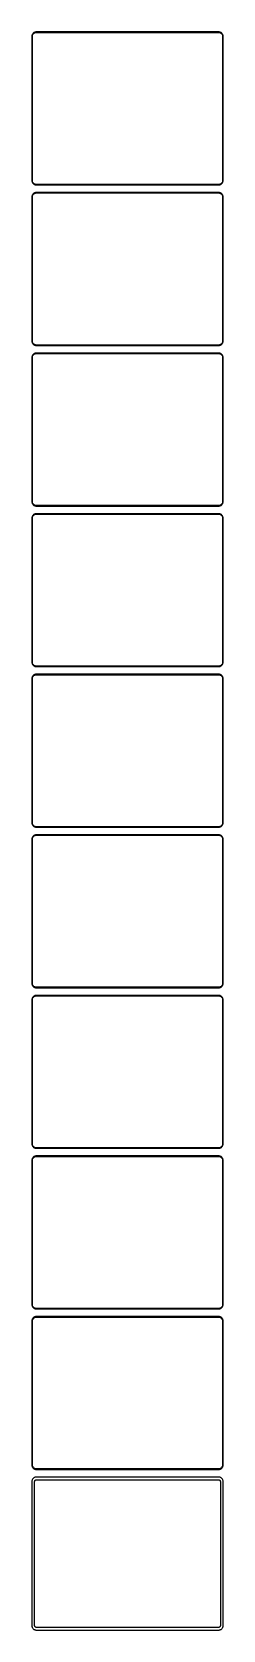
# Model space of a CAD drawing. Header units: metres. Extents: x -112 to 112, y 1800 to 3681.
import ezdxf

# ---------------------------------------------------------------- set-up
doc = ezdxf.new("R2010")
doc.units = ezdxf.units.M

msp = doc.modelspace()

# ---------------------------------------------------------------- linework, layer by layer
for p, q in [((-112.461, 3676.63), (-112.5, 3676)), ((-112.5, 3676), (-112.5, 3506)), ((-112.343, 3677.24), (-112.461, 3676.63)), ((-112.149, 3677.84), (-112.343, 3677.24)), ((-111.882, 3678.41), (-112.149, 3677.84)), ((-112, 3675.75), (-111.963, 3676.35)), ((-112, 3506.25), (-112, 3675.75)), ((-111.963, 3676.35), (-111.851, 3676.93)), ((-111.545, 3678.94), (-111.882, 3678.41)), ((-111.851, 3676.93), (-111.666, 3677.5)), ((-111.666, 3677.5), (-111.412, 3678.04)), ((-111.145, 3679.42), (-111.545, 3678.94)), ((-111.412, 3678.04), (-111.093, 3678.54)), ((-110.687, 3679.85), (-111.145, 3679.42)), ((-111.093, 3678.54), (-110.713, 3679)), ((-110.713, 3679), (-110.278, 3679.41)), ((-110.179, 3680.22), (-110.687, 3679.85)), ((-110.278, 3679.41), (-109.795, 3679.76)), ((-109.629, 3680.52), (-110.179, 3680.22)), ((-109.795, 3679.76), (-109.272, 3680.05)), ((-109.045, 3680.76), (-109.629, 3680.52)), ((-109.272, 3680.05), (-108.718, 3680.27)), ((-108.437, 3680.91), (-109.045, 3680.76)), ((-108.718, 3680.27), (-108.14, 3680.42)), ((-107.814, 3680.99), (-108.437, 3680.91)), ((-108.14, 3680.42), (-107.548, 3680.49)), ((107.814, 3680.99), (-107.814, 3680.99)), ((-107.548, 3680.49), (107.548, 3680.49)), ((107.548, 3680.49), (108.14, 3680.42)), ((108.437, 3680.91), (107.814, 3680.99)), ((108.14, 3680.42), (108.718, 3680.27)), ((109.045, 3680.76), (108.437, 3680.91)), ((108.718, 3680.27), (109.272, 3680.05)), ((109.629, 3680.52), (109.045, 3680.76)), ((109.272, 3680.05), (109.795, 3679.76)), ((110.179, 3680.22), (109.629, 3680.52)), ((109.795, 3679.76), (110.278, 3679.41)), ((110.687, 3679.85), (110.179, 3680.22)), ((110.278, 3679.41), (110.713, 3679)), ((111.145, 3679.42), (110.687, 3679.85)), ((110.713, 3679), (111.093, 3678.54)), ((111.093, 3678.54), (111.412, 3678.04)), ((111.545, 3678.94), (111.145, 3679.42)), ((111.412, 3678.04), (111.666, 3677.5)), ((111.882, 3678.41), (111.545, 3678.94)), ((111.666, 3677.5), (111.851, 3676.93)), ((111.851, 3676.93), (111.963, 3676.35)), ((112.149, 3677.84), (111.882, 3678.41)), ((111.963, 3676.35), (112, 3675.75)), ((112, 3675.75), (112, 3506.25)), ((112.343, 3677.24), (112.149, 3677.84)), ((112.461, 3676.63), (112.343, 3677.24)), ((112.5, 3676), (112.461, 3676.63)), ((112.5, 3506), (112.5, 3676)), ((-112.5, 3506), (-112.461, 3505.37)), ((-112.461, 3505.37), (-112.343, 3504.76)), ((-112.343, 3504.76), (-112.149, 3504.16)), ((-112.149, 3504.16), (-111.882, 3503.59)), ((-111.963, 3505.65), (-112, 3506.25)), ((-111.851, 3505.07), (-111.963, 3505.65)), ((-111.882, 3503.59), (-111.545, 3503.06)), ((-111.666, 3504.5), (-111.851, 3505.07)), ((-111.412, 3503.96), (-111.666, 3504.5)), ((-111.545, 3503.06), (-111.145, 3502.58)), ((-111.093, 3503.46), (-111.412, 3503.96)), ((-111.145, 3502.58), (-110.687, 3502.15)), ((-110.713, 3503), (-111.093, 3503.46)), ((-110.278, 3502.59), (-110.713, 3503)), ((-110.687, 3502.15), (-110.179, 3501.78)), ((-109.795, 3502.24), (-110.278, 3502.59)), ((-110.179, 3501.78), (-109.629, 3501.48)), ((-109.272, 3501.95), (-109.795, 3502.24)), ((-109.629, 3501.48), (-109.045, 3501.24)), ((-108.718, 3501.73), (-109.272, 3501.95)), ((-109.045, 3501.24), (-108.437, 3501.09)), ((-108.14, 3501.58), (-108.718, 3501.73)), ((-108.437, 3501.09), (-107.814, 3501.01)), ((-107.548, 3501.51), (-108.14, 3501.58)), ((-107.814, 3501.01), (107.814, 3501.01)), ((107.548, 3501.51), (-107.548, 3501.51)), ((108.14, 3501.58), (107.548, 3501.51)), ((107.814, 3501.01), (108.437, 3501.09)), ((108.718, 3501.73), (108.14, 3501.58)), ((108.437, 3501.09), (109.045, 3501.24)), ((109.272, 3501.95), (108.718, 3501.73)), ((109.045, 3501.24), (109.629, 3501.48)), ((109.795, 3502.24), (109.272, 3501.95)), ((109.629, 3501.48), (110.179, 3501.78)), ((110.278, 3502.59), (109.795, 3502.24)), ((110.179, 3501.78), (110.687, 3502.15)), ((110.713, 3503), (110.278, 3502.59)), ((110.687, 3502.15), (111.145, 3502.58)), ((111.093, 3503.46), (110.713, 3503)), ((111.412, 3503.96), (111.093, 3503.46)), ((111.145, 3502.58), (111.545, 3503.06)), ((111.666, 3504.5), (111.412, 3503.96)), ((111.545, 3503.06), (111.882, 3503.59)), ((111.851, 3505.07), (111.666, 3504.5)), ((111.963, 3505.65), (111.851, 3505.07)), ((111.882, 3503.59), (112.149, 3504.16)), ((112, 3506.25), (111.963, 3505.65)), ((112.149, 3504.16), (112.343, 3504.76)), ((112.343, 3504.76), (112.461, 3505.37)), ((112.461, 3505.37), (112.5, 3506)), ((-112.461, 3487.63), (-112.5, 3487)), ((-112.5, 3487), (-112.5, 3317)), ((-112.343, 3488.24), (-112.461, 3487.63)), ((-112.149, 3488.84), (-112.343, 3488.24)), ((-111.882, 3489.41), (-112.149, 3488.84)), ((-112, 3486.75), (-111.963, 3487.35)), ((-112, 3317.25), (-112, 3486.75)), ((-111.963, 3487.35), (-111.851, 3487.93)), ((-111.545, 3489.94), (-111.882, 3489.41)), ((-111.851, 3487.93), (-111.666, 3488.5)), ((-111.666, 3488.5), (-111.412, 3489.04)), ((-111.145, 3490.42), (-111.545, 3489.94)), ((-111.412, 3489.04), (-111.093, 3489.54)), ((-110.687, 3490.85), (-111.145, 3490.42)), ((-111.093, 3489.54), (-110.713, 3490)), ((-110.713, 3490), (-110.278, 3490.41)), ((-110.179, 3491.22), (-110.687, 3490.85)), ((-110.278, 3490.41), (-109.795, 3490.76)), ((-109.629, 3491.52), (-110.179, 3491.22)), ((-109.795, 3490.76), (-109.272, 3491.05)), ((-109.045, 3491.76), (-109.629, 3491.52)), ((-109.272, 3491.05), (-108.718, 3491.27)), ((-108.437, 3491.91), (-109.045, 3491.76)), ((-108.718, 3491.27), (-108.14, 3491.42)), ((-107.814, 3491.99), (-108.437, 3491.91)), ((-108.14, 3491.42), (-107.548, 3491.49)), ((107.814, 3491.99), (-107.814, 3491.99)), ((-107.548, 3491.49), (107.548, 3491.49)), ((107.548, 3491.49), (108.14, 3491.42)), ((108.437, 3491.91), (107.814, 3491.99)), ((108.14, 3491.42), (108.718, 3491.27)), ((109.045, 3491.76), (108.437, 3491.91)), ((108.718, 3491.27), (109.272, 3491.05)), ((109.629, 3491.52), (109.045, 3491.76)), ((109.272, 3491.05), (109.795, 3490.76)), ((110.179, 3491.22), (109.629, 3491.52)), ((109.795, 3490.76), (110.278, 3490.41)), ((110.687, 3490.85), (110.179, 3491.22)), ((110.278, 3490.41), (110.713, 3490)), ((111.145, 3490.42), (110.687, 3490.85)), ((110.713, 3490), (111.093, 3489.54)), ((111.093, 3489.54), (111.412, 3489.04)), ((111.545, 3489.94), (111.145, 3490.42)), ((111.412, 3489.04), (111.666, 3488.5)), ((111.882, 3489.41), (111.545, 3489.94)), ((111.666, 3488.5), (111.851, 3487.93)), ((111.851, 3487.93), (111.963, 3487.35)), ((112.149, 3488.84), (111.882, 3489.41)), ((111.963, 3487.35), (112, 3486.75)), ((112, 3486.75), (112, 3317.25)), ((112.343, 3488.24), (112.149, 3488.84)), ((112.461, 3487.63), (112.343, 3488.24)), ((112.5, 3487), (112.461, 3487.63)), ((112.5, 3317), (112.5, 3487)), ((-112.5, 3317), (-112.461, 3316.37)), ((-112.461, 3316.37), (-112.343, 3315.76)), ((-112.343, 3315.76), (-112.149, 3315.16)), ((-112.149, 3315.16), (-111.882, 3314.59)), ((-111.963, 3316.65), (-112, 3317.25)), ((-111.851, 3316.07), (-111.963, 3316.65)), ((-111.882, 3314.59), (-111.545, 3314.06)), ((-111.666, 3315.5), (-111.851, 3316.07)), ((-111.412, 3314.96), (-111.666, 3315.5)), ((-111.545, 3314.06), (-111.145, 3313.58)), ((-111.093, 3314.46), (-111.412, 3314.96)), ((-111.145, 3313.58), (-110.687, 3313.15)), ((-110.713, 3314), (-111.093, 3314.46)), ((-110.278, 3313.59), (-110.713, 3314)), ((-110.687, 3313.15), (-110.179, 3312.78)), ((-109.795, 3313.24), (-110.278, 3313.59)), ((-110.179, 3312.78), (-109.629, 3312.48)), ((-109.272, 3312.95), (-109.795, 3313.24)), ((-109.629, 3312.48), (-109.045, 3312.24)), ((-108.718, 3312.73), (-109.272, 3312.95)), ((-109.045, 3312.24), (-108.437, 3312.09)), ((-108.14, 3312.58), (-108.718, 3312.73)), ((-108.437, 3312.09), (-107.814, 3312.01)), ((-107.548, 3312.51), (-108.14, 3312.58)), ((-107.814, 3312.01), (107.814, 3312.01)), ((107.548, 3312.51), (-107.548, 3312.51)), ((108.14, 3312.58), (107.548, 3312.51)), ((107.814, 3312.01), (108.437, 3312.09)), ((108.718, 3312.73), (108.14, 3312.58)), ((108.437, 3312.09), (109.045, 3312.24)), ((109.272, 3312.95), (108.718, 3312.73)), ((109.045, 3312.24), (109.629, 3312.48)), ((109.795, 3313.24), (109.272, 3312.95)), ((109.629, 3312.48), (110.179, 3312.78)), ((110.278, 3313.59), (109.795, 3313.24)), ((110.179, 3312.78), (110.687, 3313.15)), ((110.713, 3314), (110.278, 3313.59)), ((110.687, 3313.15), (111.145, 3313.58)), ((111.093, 3314.46), (110.713, 3314)), ((111.412, 3314.96), (111.093, 3314.46)), ((111.145, 3313.58), (111.545, 3314.06)), ((111.666, 3315.5), (111.412, 3314.96)), ((111.545, 3314.06), (111.882, 3314.59)), ((111.851, 3316.07), (111.666, 3315.5)), ((111.963, 3316.65), (111.851, 3316.07)), ((111.882, 3314.59), (112.149, 3315.16)), ((112, 3317.25), (111.963, 3316.65)), ((112.149, 3315.16), (112.343, 3315.76)), ((112.343, 3315.76), (112.461, 3316.37)), ((112.461, 3316.37), (112.5, 3317)), ((-112.461, 3298.63), (-112.5, 3298)), ((-112.5, 3298), (-112.5, 3128)), ((-112.343, 3299.24), (-112.461, 3298.63)), ((-112.149, 3299.84), (-112.343, 3299.24)), ((-111.882, 3300.41), (-112.149, 3299.84)), ((-112, 3297.75), (-111.963, 3298.35)), ((-112, 3128.25), (-112, 3297.75)), ((-111.963, 3298.35), (-111.851, 3298.93)), ((-111.545, 3300.94), (-111.882, 3300.41)), ((-111.851, 3298.93), (-111.666, 3299.5)), ((-111.666, 3299.5), (-111.412, 3300.04)), ((-111.145, 3301.42), (-111.545, 3300.94)), ((-111.412, 3300.04), (-111.093, 3300.54)), ((-110.687, 3301.85), (-111.145, 3301.42)), ((-111.093, 3300.54), (-110.713, 3301)), ((-110.713, 3301), (-110.278, 3301.41)), ((-110.179, 3302.22), (-110.687, 3301.85)), ((-110.278, 3301.41), (-109.795, 3301.76)), ((-109.629, 3302.52), (-110.179, 3302.22)), ((-109.795, 3301.76), (-109.272, 3302.05)), ((-109.045, 3302.76), (-109.629, 3302.52)), ((-109.272, 3302.05), (-108.718, 3302.27)), ((-108.437, 3302.91), (-109.045, 3302.76)), ((-108.718, 3302.27), (-108.14, 3302.42)), ((-107.814, 3302.99), (-108.437, 3302.91)), ((-108.14, 3302.42), (-107.548, 3302.49)), ((107.814, 3302.99), (-107.814, 3302.99)), ((-107.548, 3302.49), (107.548, 3302.49)), ((107.548, 3302.49), (108.14, 3302.42)), ((108.437, 3302.91), (107.814, 3302.99)), ((108.14, 3302.42), (108.718, 3302.27)), ((109.045, 3302.76), (108.437, 3302.91)), ((108.718, 3302.27), (109.272, 3302.05)), ((109.629, 3302.52), (109.045, 3302.76)), ((109.272, 3302.05), (109.795, 3301.76)), ((110.179, 3302.22), (109.629, 3302.52)), ((109.795, 3301.76), (110.278, 3301.41)), ((110.687, 3301.85), (110.179, 3302.22)), ((110.278, 3301.41), (110.713, 3301)), ((111.145, 3301.42), (110.687, 3301.85)), ((110.713, 3301), (111.093, 3300.54)), ((111.093, 3300.54), (111.412, 3300.04)), ((111.545, 3300.94), (111.145, 3301.42)), ((111.412, 3300.04), (111.666, 3299.5)), ((111.882, 3300.41), (111.545, 3300.94)), ((111.666, 3299.5), (111.851, 3298.93)), ((111.851, 3298.93), (111.963, 3298.35)), ((112.149, 3299.84), (111.882, 3300.41)), ((111.963, 3298.35), (112, 3297.75)), ((112, 3297.75), (112, 3128.25)), ((112.343, 3299.24), (112.149, 3299.84)), ((112.461, 3298.63), (112.343, 3299.24)), ((112.5, 3298), (112.461, 3298.63)), ((112.5, 3128), (112.5, 3298)), ((-112.5, 3128), (-112.461, 3127.37)), ((-112.461, 3127.37), (-112.343, 3126.76)), ((-112.343, 3126.76), (-112.149, 3126.16)), ((-112.149, 3126.16), (-111.882, 3125.59)), ((-111.963, 3127.65), (-112, 3128.25)), ((-111.851, 3127.07), (-111.963, 3127.65)), ((-111.882, 3125.59), (-111.545, 3125.06)), ((-111.666, 3126.5), (-111.851, 3127.07)), ((-111.412, 3125.96), (-111.666, 3126.5)), ((-111.545, 3125.06), (-111.145, 3124.58)), ((-111.093, 3125.46), (-111.412, 3125.96)), ((-111.145, 3124.58), (-110.687, 3124.15)), ((-110.713, 3125), (-111.093, 3125.46)), ((-110.278, 3124.59), (-110.713, 3125)), ((-110.687, 3124.15), (-110.179, 3123.78)), ((-109.795, 3124.24), (-110.278, 3124.59)), ((-110.179, 3123.78), (-109.629, 3123.48)), ((-109.272, 3123.95), (-109.795, 3124.24)), ((-109.629, 3123.48), (-109.045, 3123.24)), ((-108.718, 3123.73), (-109.272, 3123.95)), ((-109.045, 3123.24), (-108.437, 3123.09)), ((-108.14, 3123.58), (-108.718, 3123.73)), ((-108.437, 3123.09), (-107.814, 3123.01)), ((-107.548, 3123.51), (-108.14, 3123.58)), ((-107.814, 3123.01), (107.814, 3123.01)), ((107.548, 3123.51), (-107.548, 3123.51)), ((108.14, 3123.58), (107.548, 3123.51)), ((107.814, 3123.01), (108.437, 3123.09)), ((108.718, 3123.73), (108.14, 3123.58)), ((108.437, 3123.09), (109.045, 3123.24)), ((109.272, 3123.95), (108.718, 3123.73)), ((109.045, 3123.24), (109.629, 3123.48)), ((109.795, 3124.24), (109.272, 3123.95)), ((109.629, 3123.48), (110.179, 3123.78)), ((110.278, 3124.59), (109.795, 3124.24)), ((110.179, 3123.78), (110.687, 3124.15)), ((110.713, 3125), (110.278, 3124.59)), ((110.687, 3124.15), (111.145, 3124.58)), ((111.093, 3125.46), (110.713, 3125)), ((111.412, 3125.96), (111.093, 3125.46)), ((111.145, 3124.58), (111.545, 3125.06)), ((111.666, 3126.5), (111.412, 3125.96)), ((111.545, 3125.06), (111.882, 3125.59)), ((111.851, 3127.07), (111.666, 3126.5)), ((111.963, 3127.65), (111.851, 3127.07)), ((111.882, 3125.59), (112.149, 3126.16)), ((112, 3128.25), (111.963, 3127.65)), ((112.149, 3126.16), (112.343, 3126.76)), ((112.343, 3126.76), (112.461, 3127.37)), ((112.461, 3127.37), (112.5, 3128)), ((-112.461, 3109.63), (-112.5, 3109)), ((-112.5, 3109), (-112.5, 2939)), ((-112.343, 3110.24), (-112.461, 3109.63)), ((-112.149, 3110.84), (-112.343, 3110.24)), ((-111.882, 3111.41), (-112.149, 3110.84)), ((-112, 3108.75), (-111.963, 3109.35)), ((-112, 2939.25), (-112, 3108.75)), ((-111.963, 3109.35), (-111.851, 3109.93)), ((-111.545, 3111.94), (-111.882, 3111.41)), ((-111.851, 3109.93), (-111.666, 3110.5)), ((-111.666, 3110.5), (-111.412, 3111.04)), ((-111.145, 3112.42), (-111.545, 3111.94)), ((-111.412, 3111.04), (-111.093, 3111.54)), ((-110.687, 3112.85), (-111.145, 3112.42)), ((-111.093, 3111.54), (-110.713, 3112)), ((-110.713, 3112), (-110.278, 3112.41)), ((-110.179, 3113.22), (-110.687, 3112.85)), ((-110.278, 3112.41), (-109.795, 3112.76)), ((-109.629, 3113.52), (-110.179, 3113.22)), ((-109.795, 3112.76), (-109.272, 3113.05)), ((-109.045, 3113.76), (-109.629, 3113.52)), ((-109.272, 3113.05), (-108.718, 3113.27)), ((-108.437, 3113.91), (-109.045, 3113.76)), ((-108.718, 3113.27), (-108.14, 3113.42)), ((-107.814, 3113.99), (-108.437, 3113.91)), ((-108.14, 3113.42), (-107.548, 3113.49)), ((107.814, 3113.99), (-107.814, 3113.99)), ((-107.548, 3113.49), (107.548, 3113.49)), ((107.548, 3113.49), (108.14, 3113.42)), ((108.437, 3113.91), (107.814, 3113.99)), ((108.14, 3113.42), (108.718, 3113.27)), ((109.045, 3113.76), (108.437, 3113.91)), ((108.718, 3113.27), (109.272, 3113.05)), ((109.629, 3113.52), (109.045, 3113.76)), ((109.272, 3113.05), (109.795, 3112.76)), ((110.179, 3113.22), (109.629, 3113.52)), ((109.795, 3112.76), (110.278, 3112.41)), ((110.687, 3112.85), (110.179, 3113.22)), ((110.278, 3112.41), (110.713, 3112)), ((111.145, 3112.42), (110.687, 3112.85)), ((110.713, 3112), (111.093, 3111.54)), ((111.093, 3111.54), (111.412, 3111.04)), ((111.545, 3111.94), (111.145, 3112.42)), ((111.412, 3111.04), (111.666, 3110.5)), ((111.882, 3111.41), (111.545, 3111.94)), ((111.666, 3110.5), (111.851, 3109.93)), ((111.851, 3109.93), (111.963, 3109.35)), ((112.149, 3110.84), (111.882, 3111.41)), ((111.963, 3109.35), (112, 3108.75)), ((112, 3108.75), (112, 2939.25)), ((112.343, 3110.24), (112.149, 3110.84)), ((112.461, 3109.63), (112.343, 3110.24)), ((112.5, 3109), (112.461, 3109.63)), ((112.5, 2939), (112.5, 3109)), ((-112.5, 2939), (-112.461, 2938.37)), ((-112.461, 2938.37), (-112.343, 2937.76)), ((-112.343, 2937.76), (-112.149, 2937.16)), ((-112.149, 2937.16), (-111.882, 2936.59)), ((-111.963, 2938.65), (-112, 2939.25)), ((-111.851, 2938.07), (-111.963, 2938.65)), ((-111.882, 2936.59), (-111.545, 2936.06)), ((-111.666, 2937.5), (-111.851, 2938.07)), ((-111.412, 2936.96), (-111.666, 2937.5)), ((-111.545, 2936.06), (-111.145, 2935.58)), ((-111.093, 2936.46), (-111.412, 2936.96)), ((-111.145, 2935.58), (-110.687, 2935.15)), ((-110.713, 2936), (-111.093, 2936.46)), ((-110.278, 2935.59), (-110.713, 2936)), ((-110.687, 2935.15), (-110.179, 2934.78)), ((-109.795, 2935.24), (-110.278, 2935.59)), ((-110.179, 2934.78), (-109.629, 2934.48)), ((-109.272, 2934.95), (-109.795, 2935.24)), ((-109.629, 2934.48), (-109.045, 2934.24)), ((-108.718, 2934.73), (-109.272, 2934.95)), ((-108.14, 2934.58), (-108.718, 2934.73)), ((-107.548, 2934.51), (-108.14, 2934.58)), ((107.548, 2934.51), (-107.548, 2934.51)), ((108.14, 2934.58), (107.548, 2934.51)), ((108.718, 2934.73), (108.14, 2934.58)), ((109.272, 2934.95), (108.718, 2934.73)), ((109.045, 2934.24), (109.629, 2934.48)), ((109.795, 2935.24), (109.272, 2934.95)), ((109.629, 2934.48), (110.179, 2934.78)), ((110.278, 2935.59), (109.795, 2935.24)), ((110.179, 2934.78), (110.687, 2935.15)), ((110.713, 2936), (110.278, 2935.59)), ((110.687, 2935.15), (111.145, 2935.58)), ((111.093, 2936.46), (110.713, 2936)), ((111.412, 2936.96), (111.093, 2936.46)), ((111.145, 2935.58), (111.545, 2936.06)), ((111.666, 2937.5), (111.412, 2936.96)), ((111.545, 2936.06), (111.882, 2936.59)), ((111.851, 2938.07), (111.666, 2937.5)), ((111.963, 2938.65), (111.851, 2938.07)), ((111.882, 2936.59), (112.149, 2937.16)), ((112, 2939.25), (111.963, 2938.65)), ((112.149, 2937.16), (112.343, 2937.76)), ((112.343, 2937.76), (112.461, 2938.37)), ((112.461, 2938.37), (112.5, 2939)), ((-112.461, 2920.63), (-112.5, 2920)), ((-112.5, 2920), (-112.5, 2750)), ((-112.343, 2921.24), (-112.461, 2920.63)), ((-112.149, 2921.84), (-112.343, 2921.24)), ((-111.882, 2922.41), (-112.149, 2921.84)), ((-112, 2919.75), (-111.963, 2920.35)), ((-112, 2750.25), (-112, 2919.75)), ((-111.963, 2920.35), (-111.851, 2920.93)), ((-111.545, 2922.94), (-111.882, 2922.41)), ((-111.851, 2920.93), (-111.666, 2921.5)), ((-111.666, 2921.5), (-111.412, 2922.04)), ((-111.145, 2923.42), (-111.545, 2922.94)), ((-111.412, 2922.04), (-111.093, 2922.54)), ((-110.687, 2923.85), (-111.145, 2923.42)), ((-111.093, 2922.54), (-110.713, 2923)), ((-110.713, 2923), (-110.278, 2923.41)), ((-110.179, 2924.22), (-110.687, 2923.85)), ((-110.278, 2923.41), (-109.795, 2923.76)), ((-109.629, 2924.52), (-110.179, 2924.22)), ((-109.795, 2923.76), (-109.272, 2924.05)), ((-109.045, 2924.76), (-109.629, 2924.52)), ((-109.272, 2924.05), (-108.718, 2924.27)), ((-109.045, 2934.24), (-108.437, 2934.09)), ((-108.437, 2924.91), (-109.045, 2924.76)), ((-108.718, 2924.27), (-108.14, 2924.42)), ((-108.437, 2934.09), (-107.814, 2934.01)), ((-107.814, 2924.99), (-108.437, 2924.91)), ((-108.14, 2924.42), (-107.548, 2924.49)), ((-107.814, 2934.01), (107.814, 2934.01)), ((107.814, 2924.99), (-107.814, 2924.99)), ((-107.548, 2924.49), (107.548, 2924.49)), ((107.548, 2924.49), (108.14, 2924.42)), ((107.814, 2934.01), (108.437, 2934.09)), ((108.437, 2924.91), (107.814, 2924.99)), ((108.14, 2924.42), (108.718, 2924.27)), ((108.437, 2934.09), (109.045, 2934.24)), ((109.045, 2924.76), (108.437, 2924.91)), ((108.718, 2924.27), (109.272, 2924.05)), ((109.629, 2924.52), (109.045, 2924.76)), ((109.272, 2924.05), (109.795, 2923.76)), ((110.179, 2924.22), (109.629, 2924.52)), ((109.795, 2923.76), (110.278, 2923.41)), ((110.687, 2923.85), (110.179, 2924.22)), ((110.278, 2923.41), (110.713, 2923)), ((111.145, 2923.42), (110.687, 2923.85)), ((110.713, 2923), (111.093, 2922.54)), ((111.093, 2922.54), (111.412, 2922.04)), ((111.545, 2922.94), (111.145, 2923.42)), ((111.412, 2922.04), (111.666, 2921.5)), ((111.882, 2922.41), (111.545, 2922.94)), ((111.666, 2921.5), (111.851, 2920.93)), ((111.851, 2920.93), (111.963, 2920.35)), ((112.149, 2921.84), (111.882, 2922.41)), ((111.963, 2920.35), (112, 2919.75)), ((112, 2919.75), (112, 2750.25)), ((112.343, 2921.24), (112.149, 2921.84)), ((112.461, 2920.63), (112.343, 2921.24)), ((112.5, 2920), (112.461, 2920.63)), ((112.5, 2750), (112.5, 2920)), ((-112.5, 2750), (-112.461, 2749.37)), ((-112.461, 2749.37), (-112.343, 2748.76)), ((-112.343, 2748.76), (-112.149, 2748.16)), ((-112.149, 2748.16), (-111.882, 2747.59)), ((-111.963, 2749.65), (-112, 2750.25)), ((-111.851, 2749.07), (-111.963, 2749.65)), ((-111.882, 2747.59), (-111.545, 2747.06)), ((-111.666, 2748.5), (-111.851, 2749.07)), ((-111.412, 2747.96), (-111.666, 2748.5)), ((-111.545, 2747.06), (-111.145, 2746.58)), ((-111.093, 2747.46), (-111.412, 2747.96)), ((-111.145, 2746.58), (-110.687, 2746.15)), ((-110.713, 2747), (-111.093, 2747.46)), ((-110.278, 2746.59), (-110.713, 2747)), ((-109.795, 2746.24), (-110.278, 2746.59)), ((-109.272, 2745.95), (-109.795, 2746.24)), ((109.795, 2746.24), (109.272, 2745.95)), ((110.278, 2746.59), (109.795, 2746.24)), ((110.713, 2747), (110.278, 2746.59)), ((110.687, 2746.15), (111.145, 2746.58)), ((111.093, 2747.46), (110.713, 2747)), ((111.412, 2747.96), (111.093, 2747.46)), ((111.145, 2746.58), (111.545, 2747.06)), ((111.666, 2748.5), (111.412, 2747.96)), ((111.545, 2747.06), (111.882, 2747.59)), ((111.851, 2749.07), (111.666, 2748.5)), ((111.963, 2749.65), (111.851, 2749.07)), ((111.882, 2747.59), (112.149, 2748.16)), ((112, 2750.25), (111.963, 2749.65)), ((112.149, 2748.16), (112.343, 2748.76)), ((112.343, 2748.76), (112.461, 2749.37)), ((112.461, 2749.37), (112.5, 2750)), ((-112.461, 2731.63), (-112.5, 2731)), ((-112.5, 2731), (-112.5, 2561)), ((-112.343, 2732.24), (-112.461, 2731.63)), ((-112.149, 2732.84), (-112.343, 2732.24)), ((-111.882, 2733.41), (-112.149, 2732.84)), ((-112, 2730.75), (-111.963, 2731.35)), ((-112, 2561.25), (-112, 2730.75)), ((-111.963, 2731.35), (-111.851, 2731.93)), ((-111.545, 2733.94), (-111.882, 2733.41)), ((-111.851, 2731.93), (-111.666, 2732.5)), ((-111.666, 2732.5), (-111.412, 2733.04)), ((-111.145, 2734.42), (-111.545, 2733.94)), ((-111.412, 2733.04), (-111.093, 2733.54)), ((-110.687, 2734.85), (-111.145, 2734.42)), ((-111.093, 2733.54), (-110.713, 2734)), ((-110.713, 2734), (-110.278, 2734.41)), ((-110.687, 2746.15), (-110.179, 2745.78)), ((-110.179, 2735.22), (-110.687, 2734.85)), ((-110.278, 2734.41), (-109.795, 2734.76)), ((-110.179, 2745.78), (-109.629, 2745.48)), ((-109.629, 2735.52), (-110.179, 2735.22)), ((-109.795, 2734.76), (-109.272, 2735.05)), ((-109.629, 2745.48), (-109.045, 2745.24)), ((-109.045, 2735.76), (-109.629, 2735.52)), ((-108.718, 2745.73), (-109.272, 2745.95)), ((-109.272, 2735.05), (-108.718, 2735.27)), ((-109.045, 2745.24), (-108.437, 2745.09)), ((-108.437, 2735.91), (-109.045, 2735.76)), ((-108.14, 2745.58), (-108.718, 2745.73)), ((-108.718, 2735.27), (-108.14, 2735.42)), ((-108.437, 2745.09), (-107.814, 2745.01)), ((-107.814, 2735.99), (-108.437, 2735.91)), ((-107.548, 2745.51), (-108.14, 2745.58)), ((-108.14, 2735.42), (-107.548, 2735.49)), ((-107.814, 2745.01), (107.814, 2745.01)), ((107.814, 2735.99), (-107.814, 2735.99)), ((107.548, 2745.51), (-107.548, 2745.51)), ((-107.548, 2735.49), (107.548, 2735.49)), ((108.14, 2745.58), (107.548, 2745.51)), ((107.548, 2735.49), (108.14, 2735.42)), ((107.814, 2745.01), (108.437, 2745.09)), ((108.437, 2735.91), (107.814, 2735.99)), ((108.718, 2745.73), (108.14, 2745.58)), ((108.14, 2735.42), (108.718, 2735.27)), ((108.437, 2745.09), (109.045, 2745.24)), ((109.045, 2735.76), (108.437, 2735.91)), ((109.272, 2745.95), (108.718, 2745.73)), ((108.718, 2735.27), (109.272, 2735.05)), ((109.045, 2745.24), (109.629, 2745.48)), ((109.629, 2735.52), (109.045, 2735.76)), ((109.272, 2735.05), (109.795, 2734.76)), ((109.629, 2745.48), (110.179, 2745.78)), ((110.179, 2735.22), (109.629, 2735.52)), ((109.795, 2734.76), (110.278, 2734.41)), ((110.179, 2745.78), (110.687, 2746.15)), ((110.687, 2734.85), (110.179, 2735.22)), ((110.278, 2734.41), (110.713, 2734)), ((111.145, 2734.42), (110.687, 2734.85)), ((110.713, 2734), (111.093, 2733.54)), ((111.093, 2733.54), (111.412, 2733.04)), ((111.545, 2733.94), (111.145, 2734.42)), ((111.412, 2733.04), (111.666, 2732.5)), ((111.882, 2733.41), (111.545, 2733.94)), ((111.666, 2732.5), (111.851, 2731.93)), ((111.851, 2731.93), (111.963, 2731.35)), ((112.149, 2732.84), (111.882, 2733.41)), ((111.963, 2731.35), (112, 2730.75)), ((112, 2730.75), (112, 2561.25)), ((112.343, 2732.24), (112.149, 2732.84)), ((112.461, 2731.63), (112.343, 2732.24)), ((112.5, 2731), (112.461, 2731.63)), ((112.5, 2561), (112.5, 2731)), ((-112.5, 2561), (-112.461, 2560.37)), ((-112.461, 2560.37), (-112.343, 2559.76)), ((-112.343, 2559.76), (-112.149, 2559.16)), ((-112.149, 2559.16), (-111.882, 2558.59)), ((-111.963, 2560.65), (-112, 2561.25)), ((-111.851, 2560.07), (-111.963, 2560.65)), ((-111.882, 2558.59), (-111.545, 2558.06)), ((-111.666, 2559.5), (-111.851, 2560.07)), ((-111.412, 2558.96), (-111.666, 2559.5)), ((-111.093, 2558.46), (-111.412, 2558.96)), ((-110.713, 2558), (-111.093, 2558.46)), ((111.093, 2558.46), (110.713, 2558)), ((111.412, 2558.96), (111.093, 2558.46)), ((111.666, 2559.5), (111.412, 2558.96)), ((111.545, 2558.06), (111.882, 2558.59)), ((111.851, 2560.07), (111.666, 2559.5)), ((111.963, 2560.65), (111.851, 2560.07)), ((111.882, 2558.59), (112.149, 2559.16)), ((112, 2561.25), (111.963, 2560.65)), ((112.149, 2559.16), (112.343, 2559.76)), ((112.343, 2559.76), (112.461, 2560.37)), ((112.461, 2560.37), (112.5, 2561)), ((-112.461, 2542.63), (-112.5, 2542)), ((-112.5, 2542), (-112.5, 2372)), ((-112.343, 2543.24), (-112.461, 2542.63)), ((-112.149, 2543.84), (-112.343, 2543.24)), ((-111.882, 2544.41), (-112.149, 2543.84)), ((-112, 2541.75), (-111.963, 2542.35)), ((-112, 2372.25), (-112, 2541.75)), ((-111.963, 2542.35), (-111.851, 2542.93)), ((-111.545, 2544.94), (-111.882, 2544.41)), ((-111.851, 2542.93), (-111.666, 2543.5)), ((-111.666, 2543.5), (-111.412, 2544.04)), ((-111.545, 2558.06), (-111.145, 2557.58)), ((-111.145, 2545.42), (-111.545, 2544.94)), ((-111.412, 2544.04), (-111.093, 2544.54)), ((-111.145, 2557.58), (-110.687, 2557.15)), ((-110.687, 2545.85), (-111.145, 2545.42)), ((-111.093, 2544.54), (-110.713, 2545)), ((-110.278, 2557.59), (-110.713, 2558)), ((-110.713, 2545), (-110.278, 2545.41)), ((-110.687, 2557.15), (-110.179, 2556.78)), ((-110.179, 2546.22), (-110.687, 2545.85)), ((-109.795, 2557.24), (-110.278, 2557.59)), ((-110.278, 2545.41), (-109.795, 2545.76)), ((-110.179, 2556.78), (-109.629, 2556.48)), ((-109.629, 2546.52), (-110.179, 2546.22)), ((-109.272, 2556.95), (-109.795, 2557.24)), ((-109.795, 2545.76), (-109.272, 2546.05)), ((-109.629, 2556.48), (-109.045, 2556.24)), ((-109.045, 2546.76), (-109.629, 2546.52)), ((-108.718, 2556.73), (-109.272, 2556.95)), ((-109.272, 2546.05), (-108.718, 2546.27)), ((-109.045, 2556.24), (-108.437, 2556.09)), ((-108.437, 2546.91), (-109.045, 2546.76)), ((-108.14, 2556.58), (-108.718, 2556.73)), ((-108.718, 2546.27), (-108.14, 2546.42)), ((-108.437, 2556.09), (-107.814, 2556.01)), ((-107.814, 2546.99), (-108.437, 2546.91)), ((-107.548, 2556.51), (-108.14, 2556.58)), ((-108.14, 2546.42), (-107.548, 2546.49)), ((-107.814, 2556.01), (107.814, 2556.01)), ((107.814, 2546.99), (-107.814, 2546.99)), ((107.548, 2556.51), (-107.548, 2556.51)), ((-107.548, 2546.49), (107.548, 2546.49)), ((108.14, 2556.58), (107.548, 2556.51)), ((107.548, 2546.49), (108.14, 2546.42)), ((107.814, 2556.01), (108.437, 2556.09)), ((108.437, 2546.91), (107.814, 2546.99)), ((108.718, 2556.73), (108.14, 2556.58)), ((108.14, 2546.42), (108.718, 2546.27)), ((108.437, 2556.09), (109.045, 2556.24)), ((109.045, 2546.76), (108.437, 2546.91)), ((109.272, 2556.95), (108.718, 2556.73)), ((108.718, 2546.27), (109.272, 2546.05)), ((109.045, 2556.24), (109.629, 2556.48)), ((109.629, 2546.52), (109.045, 2546.76)), ((109.795, 2557.24), (109.272, 2556.95)), ((109.272, 2546.05), (109.795, 2545.76)), ((109.629, 2556.48), (110.179, 2556.78)), ((110.179, 2546.22), (109.629, 2546.52)), ((110.278, 2557.59), (109.795, 2557.24)), ((109.795, 2545.76), (110.278, 2545.41)), ((110.179, 2556.78), (110.687, 2557.15)), ((110.687, 2545.85), (110.179, 2546.22)), ((110.713, 2558), (110.278, 2557.59)), ((110.278, 2545.41), (110.713, 2545)), ((110.687, 2557.15), (111.145, 2557.58)), ((111.145, 2545.42), (110.687, 2545.85)), ((110.713, 2545), (111.093, 2544.54)), ((111.093, 2544.54), (111.412, 2544.04)), ((111.145, 2557.58), (111.545, 2558.06)), ((111.545, 2544.94), (111.145, 2545.42)), ((111.412, 2544.04), (111.666, 2543.5)), ((111.882, 2544.41), (111.545, 2544.94)), ((111.666, 2543.5), (111.851, 2542.93)), ((111.851, 2542.93), (111.963, 2542.35)), ((112.149, 2543.84), (111.882, 2544.41)), ((111.963, 2542.35), (112, 2541.75)), ((112, 2541.75), (112, 2372.25)), ((112.343, 2543.24), (112.149, 2543.84)), ((112.461, 2542.63), (112.343, 2543.24)), ((112.5, 2542), (112.461, 2542.63)), ((112.5, 2372), (112.5, 2542)), ((-112.5, 2372), (-112.461, 2371.37)), ((-112.461, 2371.37), (-112.343, 2370.76)), ((-112.343, 2370.76), (-112.149, 2370.16)), ((-112.149, 2370.16), (-111.882, 2369.59)), ((-111.963, 2371.65), (-112, 2372.25)), ((-111.851, 2371.07), (-111.963, 2371.65)), ((-111.666, 2370.5), (-111.851, 2371.07)), ((-111.412, 2369.96), (-111.666, 2370.5)), ((111.666, 2370.5), (111.412, 2369.96)), ((111.851, 2371.07), (111.666, 2370.5)), ((111.963, 2371.65), (111.851, 2371.07)), ((111.882, 2369.59), (112.149, 2370.16)), ((112, 2372.25), (111.963, 2371.65)), ((112.149, 2370.16), (112.343, 2370.76)), ((112.343, 2370.76), (112.461, 2371.37)), ((112.461, 2371.37), (112.5, 2372)), ((-112.461, 2353.63), (-112.5, 2353)), ((-112.5, 2353), (-112.5, 2183)), ((-112.343, 2354.24), (-112.461, 2353.63)), ((-112.149, 2354.84), (-112.343, 2354.24)), ((-111.882, 2355.41), (-112.149, 2354.84)), ((-112, 2352.75), (-111.963, 2353.35)), ((-112, 2183.25), (-112, 2352.75)), ((-111.963, 2353.35), (-111.851, 2353.93)), ((-111.882, 2369.59), (-111.545, 2369.06)), ((-111.545, 2355.94), (-111.882, 2355.41)), ((-111.851, 2353.93), (-111.666, 2354.5)), ((-111.666, 2354.5), (-111.412, 2355.04)), ((-111.545, 2369.06), (-111.145, 2368.58)), ((-111.145, 2356.42), (-111.545, 2355.94)), ((-111.093, 2369.46), (-111.412, 2369.96)), ((-111.412, 2355.04), (-111.093, 2355.54)), ((-111.145, 2368.58), (-110.687, 2368.15)), ((-110.687, 2356.85), (-111.145, 2356.42)), ((-110.713, 2369), (-111.093, 2369.46)), ((-111.093, 2355.54), (-110.713, 2356)), ((-110.278, 2368.59), (-110.713, 2369)), ((-110.713, 2356), (-110.278, 2356.41)), ((-110.687, 2368.15), (-110.179, 2367.78)), ((-110.179, 2357.22), (-110.687, 2356.85)), ((-109.795, 2368.24), (-110.278, 2368.59)), ((-110.278, 2356.41), (-109.795, 2356.76)), ((-110.179, 2367.78), (-109.629, 2367.48)), ((-109.629, 2357.52), (-110.179, 2357.22)), ((-109.272, 2367.95), (-109.795, 2368.24)), ((-109.795, 2356.76), (-109.272, 2357.05)), ((-109.629, 2367.48), (-109.045, 2367.24)), ((-109.045, 2357.76), (-109.629, 2357.52)), ((-108.718, 2367.73), (-109.272, 2367.95)), ((-109.272, 2357.05), (-108.718, 2357.27)), ((-109.045, 2367.24), (-108.437, 2367.09)), ((-108.437, 2357.91), (-109.045, 2357.76)), ((-108.14, 2367.58), (-108.718, 2367.73)), ((-108.718, 2357.27), (-108.14, 2357.42)), ((-108.437, 2367.09), (-107.814, 2367.01)), ((-107.814, 2357.99), (-108.437, 2357.91)), ((-107.548, 2367.51), (-108.14, 2367.58)), ((-108.14, 2357.42), (-107.548, 2357.49)), ((-107.814, 2367.01), (107.814, 2367.01)), ((107.814, 2357.99), (-107.814, 2357.99)), ((107.548, 2367.51), (-107.548, 2367.51)), ((-107.548, 2357.49), (107.548, 2357.49)), ((108.14, 2367.58), (107.548, 2367.51)), ((107.548, 2357.49), (108.14, 2357.42)), ((107.814, 2367.01), (108.437, 2367.09)), ((108.437, 2357.91), (107.814, 2357.99)), ((108.718, 2367.73), (108.14, 2367.58)), ((108.14, 2357.42), (108.718, 2357.27)), ((108.437, 2367.09), (109.045, 2367.24)), ((109.045, 2357.76), (108.437, 2357.91)), ((109.272, 2367.95), (108.718, 2367.73)), ((108.718, 2357.27), (109.272, 2357.05)), ((109.045, 2367.24), (109.629, 2367.48)), ((109.629, 2357.52), (109.045, 2357.76)), ((109.795, 2368.24), (109.272, 2367.95)), ((109.272, 2357.05), (109.795, 2356.76)), ((109.629, 2367.48), (110.179, 2367.78)), ((110.179, 2357.22), (109.629, 2357.52)), ((110.278, 2368.59), (109.795, 2368.24)), ((109.795, 2356.76), (110.278, 2356.41)), ((110.179, 2367.78), (110.687, 2368.15)), ((110.687, 2356.85), (110.179, 2357.22)), ((110.713, 2369), (110.278, 2368.59)), ((110.278, 2356.41), (110.713, 2356)), ((110.687, 2368.15), (111.145, 2368.58)), ((111.145, 2356.42), (110.687, 2356.85)), ((111.093, 2369.46), (110.713, 2369)), ((110.713, 2356), (111.093, 2355.54)), ((111.412, 2369.96), (111.093, 2369.46)), ((111.093, 2355.54), (111.412, 2355.04)), ((111.145, 2368.58), (111.545, 2369.06)), ((111.545, 2355.94), (111.145, 2356.42)), ((111.412, 2355.04), (111.666, 2354.5)), ((111.545, 2369.06), (111.882, 2369.59)), ((111.882, 2355.41), (111.545, 2355.94)), ((111.666, 2354.5), (111.851, 2353.93)), ((111.851, 2353.93), (111.963, 2353.35)), ((112.149, 2354.84), (111.882, 2355.41)), ((111.963, 2353.35), (112, 2352.75)), ((112, 2352.75), (112, 2183.25)), ((112.343, 2354.24), (112.149, 2354.84)), ((112.461, 2353.63), (112.343, 2354.24)), ((112.5, 2353), (112.461, 2353.63)), ((112.5, 2183), (112.5, 2353)), ((-112.5, 2183), (-112.461, 2182.37)), ((-112.461, 2182.37), (-112.343, 2181.76)), ((-111.963, 2182.65), (-112, 2183.25)), ((-111.851, 2182.07), (-111.963, 2182.65)), ((-111.666, 2181.5), (-111.851, 2182.07)), ((111.851, 2182.07), (111.666, 2181.5)), ((111.963, 2182.65), (111.851, 2182.07)), ((112, 2183.25), (111.963, 2182.65)), ((112.343, 2181.76), (112.461, 2182.37)), ((112.461, 2182.37), (112.5, 2183)), ((-112.461, 2164.63), (-112.5, 2164)), ((-112.5, 2164), (-112.5, 1994)), ((-112.343, 2165.24), (-112.461, 2164.63)), ((-112.343, 2181.76), (-112.149, 2181.16)), ((-112.149, 2165.84), (-112.343, 2165.24)), ((-112.149, 2181.16), (-111.882, 2180.59)), ((-111.882, 2166.41), (-112.149, 2165.84)), ((-111.882, 2180.59), (-111.545, 2180.06)), ((-111.545, 2166.94), (-111.882, 2166.41)), ((-111.828, 2163.75), (-111.792, 2164.32)), ((-111.828, 1994.25), (-111.828, 2163.75)), ((-111.792, 2164.32), (-111.685, 2164.89)), ((-111.685, 2164.89), (-111.507, 2165.44)), ((-111.412, 2180.96), (-111.666, 2181.5)), ((-111.545, 2180.06), (-111.145, 2179.58)), ((-111.145, 2167.42), (-111.545, 2166.94)), ((-111.507, 2165.44), (-111.262, 2165.96)), ((-111.093, 2180.46), (-111.412, 2180.96)), ((-111.262, 2165.96), (-110.954, 2166.44)), ((-111.145, 2179.58), (-110.687, 2179.15)), ((-110.687, 2167.85), (-111.145, 2167.42)), ((-110.713, 2180), (-111.093, 2180.46)), ((-110.954, 2166.44), (-110.588, 2166.88)), ((-110.278, 2179.59), (-110.713, 2180)), ((-110.687, 2179.15), (-110.179, 2178.78)), ((-110.179, 2168.22), (-110.687, 2167.85)), ((-110.588, 2166.88), (-110.168, 2167.28)), ((-109.795, 2179.24), (-110.278, 2179.59)), ((-110.179, 2178.78), (-109.629, 2178.48)), ((-109.629, 2168.52), (-110.179, 2168.22)), ((-110.168, 2167.28), (-109.703, 2167.62)), ((-109.272, 2178.95), (-109.795, 2179.24)), ((-109.703, 2167.62), (-109.199, 2167.89)), ((-109.629, 2178.48), (-109.045, 2178.24)), ((-109.045, 2168.76), (-109.629, 2168.52)), ((-108.718, 2178.73), (-109.272, 2178.95)), ((-109.199, 2167.89), (-108.665, 2168.1)), ((-109.045, 2178.24), (-108.437, 2178.09)), ((-108.437, 2168.91), (-109.045, 2168.76)), ((-108.14, 2178.58), (-108.718, 2178.73)), ((-108.665, 2168.1), (-108.108, 2168.25)), ((-108.437, 2178.09), (-107.814, 2178.01)), ((-107.814, 2168.99), (-108.437, 2168.91)), ((-107.548, 2178.51), (-108.14, 2178.58)), ((-108.108, 2168.25), (-107.537, 2168.32)), ((-107.814, 2178.01), (107.814, 2178.01)), ((107.814, 2168.99), (-107.814, 2168.99)), ((107.548, 2178.51), (-107.548, 2178.51)), ((-107.537, 2168.32), (107.537, 2168.32)), ((107.537, 2168.32), (108.108, 2168.25)), ((108.14, 2178.58), (107.548, 2178.51)), ((107.814, 2178.01), (108.437, 2178.09)), ((108.437, 2168.91), (107.814, 2168.99)), ((108.108, 2168.25), (108.665, 2168.1)), ((108.718, 2178.73), (108.14, 2178.58)), ((108.437, 2178.09), (109.045, 2178.24)), ((109.045, 2168.76), (108.437, 2168.91)), ((108.665, 2168.1), (109.199, 2167.89)), ((109.272, 2178.95), (108.718, 2178.73)), ((109.045, 2178.24), (109.629, 2178.48)), ((109.629, 2168.52), (109.045, 2168.76)), ((109.199, 2167.89), (109.703, 2167.62)), ((109.795, 2179.24), (109.272, 2178.95)), ((109.629, 2178.48), (110.179, 2178.78)), ((110.179, 2168.22), (109.629, 2168.52)), ((109.703, 2167.62), (110.168, 2167.28)), ((110.278, 2179.59), (109.795, 2179.24)), ((110.168, 2167.28), (110.588, 2166.88)), ((110.179, 2178.78), (110.687, 2179.15)), ((110.687, 2167.85), (110.179, 2168.22)), ((110.713, 2180), (110.278, 2179.59)), ((110.588, 2166.88), (110.954, 2166.44)), ((110.687, 2179.15), (111.145, 2179.58)), ((111.145, 2167.42), (110.687, 2167.85)), ((111.093, 2180.46), (110.713, 2180)), ((110.954, 2166.44), (111.262, 2165.96)), ((111.412, 2180.96), (111.093, 2180.46)), ((111.145, 2179.58), (111.545, 2180.06)), ((111.545, 2166.94), (111.145, 2167.42)), ((111.262, 2165.96), (111.507, 2165.44)), ((111.666, 2181.5), (111.412, 2180.96)), ((111.507, 2165.44), (111.685, 2164.89)), ((111.545, 2180.06), (111.882, 2180.59)), ((111.882, 2166.41), (111.545, 2166.94)), ((111.685, 2164.89), (111.792, 2164.32)), ((111.792, 2164.32), (111.828, 2163.75)), ((111.828, 2163.75), (111.828, 1994.25)), ((111.882, 2180.59), (112.149, 2181.16)), ((112.149, 2165.84), (111.882, 2166.41)), ((112.149, 2181.16), (112.343, 2181.76)), ((112.343, 2165.24), (112.149, 2165.84)), ((112.461, 2164.63), (112.343, 2165.24)), ((112.5, 2164), (112.461, 2164.63)), ((112.5, 1994), (112.5, 2164)), ((-112.5, 1994), (-112.461, 1993.37)), ((-111.792, 1993.68), (-111.828, 1994.25)), ((111.828, 1994.25), (111.792, 1993.68)), ((112.461, 1993.37), (112.5, 1994)), ((-112.461, 1975.63), (-112.5, 1975)), ((-112.461, 1993.37), (-112.343, 1992.76)), ((-112.343, 1976.24), (-112.461, 1975.63)), ((-112.343, 1992.76), (-112.149, 1992.16)), ((-112.149, 1976.84), (-112.343, 1976.24)), ((-112.149, 1992.16), (-111.882, 1991.59)), ((-111.882, 1977.41), (-112.149, 1976.84)), ((-111.882, 1991.59), (-111.545, 1991.06)), ((-111.545, 1977.94), (-111.882, 1977.41)), ((-111.685, 1993.11), (-111.792, 1993.68)), ((-111.507, 1992.56), (-111.685, 1993.11)), ((-111.545, 1991.06), (-111.145, 1990.58)), ((-111.145, 1978.42), (-111.545, 1977.94)), ((-111.262, 1992.04), (-111.507, 1992.56)), ((-110.954, 1991.56), (-111.262, 1992.04)), ((-111.145, 1990.58), (-110.687, 1990.15)), ((-110.687, 1978.85), (-111.145, 1978.42)), ((-110.588, 1991.12), (-110.954, 1991.56)), ((-110.687, 1990.15), (-110.179, 1989.78)), ((-110.179, 1979.22), (-110.687, 1978.85)), ((-110.168, 1990.72), (-110.588, 1991.12)), ((-110.179, 1989.78), (-109.629, 1989.48)), ((-109.629, 1979.52), (-110.179, 1979.22)), ((-109.703, 1990.38), (-110.168, 1990.72)), ((-109.199, 1990.11), (-109.703, 1990.38)), ((-109.629, 1989.48), (-109.045, 1989.24)), ((-109.045, 1979.76), (-109.629, 1979.52)), ((-109.343, 1975.01), (-109.293, 1975.27)), ((-109.293, 1975.27), (-109.211, 1975.53)), ((-109.211, 1975.53), (-109.099, 1975.77)), ((-108.665, 1989.9), (-109.199, 1990.11)), ((-109.099, 1975.77), (-108.957, 1975.99)), ((-109.045, 1989.24), (-108.437, 1989.09)), ((-108.437, 1979.91), (-109.045, 1979.76)), ((-108.957, 1975.99), (-108.788, 1976.19)), ((-108.788, 1976.19), (-108.595, 1976.38)), ((-108.108, 1989.75), (-108.665, 1989.9)), ((-108.595, 1976.38), (-108.38, 1976.53)), ((-108.437, 1989.09), (-107.814, 1989.01)), ((-107.814, 1979.99), (-108.437, 1979.91)), ((-108.38, 1976.53), (-108.148, 1976.66)), ((-108.148, 1976.66), (-107.902, 1976.76)), ((-107.537, 1989.68), (-108.108, 1989.75)), ((-107.902, 1976.76), (-107.645, 1976.82)), ((-107.814, 1989.01), (107.814, 1989.01)), ((107.814, 1979.99), (-107.814, 1979.99)), ((-107.645, 1976.82), (-107.382, 1976.86)), ((107.537, 1989.68), (-107.537, 1989.68)), ((-107.382, 1976.86), (107.382, 1976.86)), ((107.382, 1976.86), (107.645, 1976.82)), ((108.108, 1989.75), (107.537, 1989.68)), ((107.645, 1976.82), (107.902, 1976.76)), ((107.814, 1989.01), (108.437, 1989.09)), ((108.437, 1979.91), (107.814, 1979.99)), ((107.902, 1976.76), (108.148, 1976.66)), ((108.665, 1989.9), (108.108, 1989.75)), ((108.148, 1976.66), (108.38, 1976.53)), ((108.38, 1976.53), (108.595, 1976.38)), ((108.437, 1989.09), (109.045, 1989.24)), ((109.045, 1979.76), (108.437, 1979.91)), ((108.595, 1976.38), (108.788, 1976.19)), ((109.199, 1990.11), (108.665, 1989.9)), ((108.788, 1976.19), (108.957, 1975.99)), ((108.957, 1975.99), (109.099, 1975.77)), ((109.045, 1989.24), (109.629, 1989.48)), ((109.629, 1979.52), (109.045, 1979.76)), ((109.099, 1975.77), (109.211, 1975.53)), ((109.703, 1990.38), (109.199, 1990.11)), ((109.211, 1975.53), (109.293, 1975.27)), ((109.293, 1975.27), (109.343, 1975.01)), ((109.629, 1989.48), (110.179, 1989.78)), ((110.179, 1979.22), (109.629, 1979.52)), ((110.168, 1990.72), (109.703, 1990.38)), ((110.588, 1991.12), (110.168, 1990.72)), ((110.179, 1989.78), (110.687, 1990.15)), ((110.687, 1978.85), (110.179, 1979.22)), ((110.954, 1991.56), (110.588, 1991.12)), ((110.687, 1990.15), (111.145, 1990.58)), ((111.145, 1978.42), (110.687, 1978.85)), ((111.262, 1992.04), (110.954, 1991.56)), ((111.145, 1990.58), (111.545, 1991.06)), ((111.545, 1977.94), (111.145, 1978.42)), ((111.507, 1992.56), (111.262, 1992.04)), ((111.685, 1993.11), (111.507, 1992.56)), ((111.545, 1991.06), (111.882, 1991.59)), ((111.882, 1977.41), (111.545, 1977.94)), ((111.792, 1993.68), (111.685, 1993.11)), ((111.882, 1991.59), (112.149, 1992.16)), ((112.149, 1976.84), (111.882, 1977.41)), ((112.149, 1992.16), (112.343, 1992.76)), ((112.343, 1976.24), (112.149, 1976.84)), ((112.343, 1992.76), (112.461, 1993.37)), ((112.461, 1975.63), (112.343, 1976.24)), ((112.5, 1975), (112.461, 1975.63)), ((-112.5, 1975), (-112.5, 1805)), ((-109.36, 1974.75), (-109.343, 1975.01)), ((-109.36, 1805.25), (-109.36, 1974.75)), ((109.343, 1975.01), (109.36, 1974.75)), ((109.36, 1974.75), (109.36, 1805.25)), ((112.5, 1805), (112.5, 1975)), ((-112.5, 1805), (-112.461, 1804.37)), ((-112.461, 1804.37), (-112.343, 1803.76)), ((-112.343, 1803.76), (-112.149, 1803.16)), ((-112.149, 1803.16), (-111.882, 1802.59)), ((-111.882, 1802.59), (-111.545, 1802.06)), ((-111.545, 1802.06), (-111.145, 1801.58)), ((-111.145, 1801.58), (-110.687, 1801.15)), ((-110.687, 1801.15), (-110.179, 1800.78)), ((-110.179, 1800.78), (-109.629, 1800.48)), ((-109.629, 1800.48), (-109.045, 1800.24)), ((-109.343, 1804.99), (-109.36, 1805.25)), ((-109.293, 1804.73), (-109.343, 1804.99)), ((-109.211, 1804.47), (-109.293, 1804.73)), ((-109.099, 1804.23), (-109.211, 1804.47)), ((-108.957, 1804.01), (-109.099, 1804.23)), ((-109.045, 1800.24), (-108.437, 1800.09)), ((-108.788, 1803.81), (-108.957, 1804.01)), ((-108.595, 1803.62), (-108.788, 1803.81)), ((-108.38, 1803.47), (-108.595, 1803.62)), ((-108.437, 1800.09), (-107.814, 1800.01)), ((-108.148, 1803.34), (-108.38, 1803.47)), ((-107.902, 1803.24), (-108.148, 1803.34)), ((-107.645, 1803.18), (-107.902, 1803.24)), ((-107.814, 1800.01), (107.814, 1800.01)), ((-107.382, 1803.14), (-107.645, 1803.18)), ((107.382, 1803.14), (-107.382, 1803.14)), ((107.645, 1803.18), (107.382, 1803.14)), ((107.902, 1803.24), (107.645, 1803.18)), ((107.814, 1800.01), (108.437, 1800.09)), ((108.148, 1803.34), (107.902, 1803.24)), ((108.38, 1803.47), (108.148, 1803.34)), ((108.595, 1803.62), (108.38, 1803.47)), ((108.437, 1800.09), (109.045, 1800.24)), ((108.788, 1803.81), (108.595, 1803.62)), ((108.957, 1804.01), (108.788, 1803.81)), ((109.099, 1804.23), (108.957, 1804.01)), ((109.045, 1800.24), (109.629, 1800.48)), ((109.211, 1804.47), (109.099, 1804.23)), ((109.293, 1804.73), (109.211, 1804.47)), ((109.343, 1804.99), (109.293, 1804.73)), ((109.36, 1805.25), (109.343, 1804.99)), ((109.629, 1800.48), (110.179, 1800.78)), ((110.179, 1800.78), (110.687, 1801.15)), ((110.687, 1801.15), (111.145, 1801.58)), ((111.145, 1801.58), (111.545, 1802.06)), ((111.545, 1802.06), (111.882, 1802.59)), ((111.882, 1802.59), (112.149, 1803.16)), ((112.149, 1803.16), (112.343, 1803.76)), ((112.343, 1803.76), (112.461, 1804.37)), ((112.461, 1804.37), (112.5, 1805))]:
    msp.add_line(p, q)

doc.saveas('drawing.dxf')
